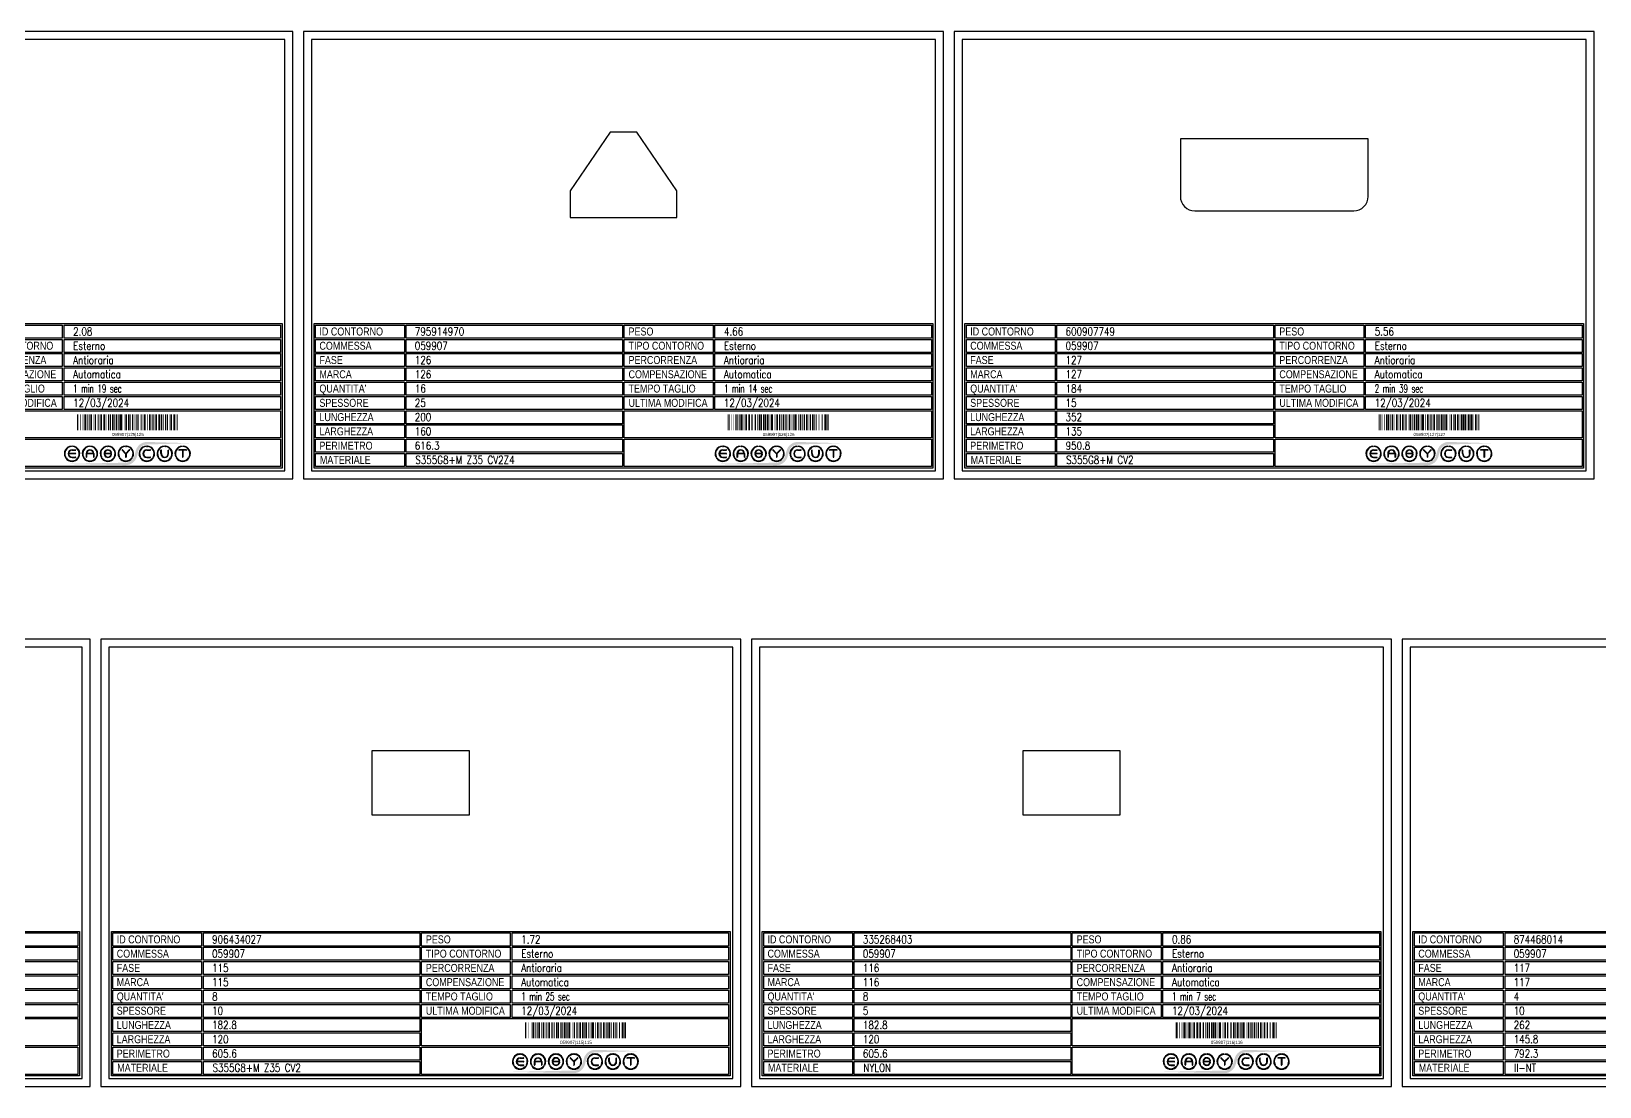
# Model space of a CAD drawing. Header units: millimetres. Extents: x 28039 to 145264, y 9873 to 40131.
# Drawn here: x 36449 to 39389, y 19233 to 21212 of the extents above; entities that cross this region are included whole.
import ezdxf
from ezdxf.enums import TextEntityAlignment as Align

# ---------------------------------------------------------------- set-up
doc = ezdxf.new("R2010")
doc.units = ezdxf.units.MM
doc.styles.add('EasyCutStyle', font='romans.shx', dxfattribs={"width": 0.8})
doc.styles.add('EasyCutStyle1', font='arial.ttf', dxfattribs={"width": 0.8})

# ---------------------------------------------------------------- blocks, each defined once
blk = doc.blocks.new('*U4')
at = {"color": 5}
blk.add_lwpolyline([(0, 0), (1200, 0), (1200, 839), (0, 839)], close=True, dxfattribs=at)
at = {"color": 7}
blk.add_lwpolyline([(15, 15), (1185, 15), (1185, 824), (15, 824)], close=True, dxfattribs=at)
at = {"color": 253}
blk.add_lwpolyline([(20, 291), (1180, 291), (1180, 20), (20, 20)], close=True, dxfattribs=at)
at = {"color": 2}
for points in [[(23, 288.1), (189.3, 288.1), (189.3, 263.7), (23, 263.7)], [(23, 288.1), (189.3, 288.1), (189.3, 263.7), (23, 263.7)], [(601.5, 288.1), (767.9, 288.1), (767.9, 263.7), (601.5, 263.7)], [(23, 261.4), (189.3, 261.4), (189.3, 237), (23, 237)], [(601.5, 261.4), (767.9, 261.4), (767.9, 237), (601.5, 237)], [(23, 234.6), (189.3, 234.6), (189.3, 210.2), (23, 210.2)], [(23, 207.9), (189.3, 207.9), (189.3, 183.4), (23, 183.4)], [(601.5, 234.6), (767.9, 234.6), (767.9, 210.2), (601.5, 210.2)], [(601.5, 207.9), (767.9, 207.9), (767.9, 183.4), (601.5, 183.4)], [(23, 181.1), (189.3, 181.1), (189.3, 156.7), (23, 156.7)], [(601.5, 181.1), (767.9, 181.1), (767.9, 156.7), (601.5, 156.7)], [(23, 154.3), (189.3, 154.3), (189.3, 129.9), (23, 129.9)], [(601.5, 154.3), (767.9, 154.3), (767.9, 129.9), (601.5, 129.9)], [(23, 127.6), (189.3, 127.6), (189.3, 103.1), (23, 103.1)], [(23, 100.8), (189.3, 100.8), (189.3, 76.4), (23, 76.4)], [(23, 74), (189.3, 74), (189.3, 49.6), (23, 49.6)], [(23, 47.3), (189.3, 47.3), (189.3, 22.9), (23, 22.9)]]:
    blk.add_lwpolyline(points, close=True, dxfattribs=at)
at = {"color": 1}
for points in [[(192.7, 288.1), (598.5, 288.1), (598.5, 263.7), (192.7, 263.7)], [(771.3, 288.1), (1177.2, 288.1), (1177.2, 263.7), (771.3, 263.7)], [(192.7, 261.4), (598.5, 261.4), (598.5, 237), (192.7, 237)], [(771.3, 261.4), (1177.2, 261.4), (1177.2, 237), (771.3, 237)], [(192.7, 234.6), (598.5, 234.6), (598.5, 210.2), (192.7, 210.2)], [(192.7, 207.9), (598.5, 207.9), (598.5, 183.4), (192.7, 183.4)], [(771.3, 234.6), (1177.2, 234.6), (1177.2, 210.2), (771.3, 210.2)], [(771.3, 207.9), (1177.2, 207.9), (1177.2, 183.4), (771.3, 183.4)], [(192.7, 181.1), (598.5, 181.1), (598.5, 156.7), (192.7, 156.7)], [(771.3, 181.1), (1177.2, 181.1), (1177.2, 156.7), (771.3, 156.7)], [(192.7, 154.3), (598.5, 154.3), (598.5, 129.9), (192.7, 129.9)], [(771.3, 154.3), (1177.2, 154.3), (1177.2, 129.9), (771.3, 129.9)], [(192.7, 127.6), (598.5, 127.6), (598.5, 103.1), (192.7, 103.1)], [(601.5, 127.6), (1177.2, 127.6), (1177.2, 76.4), (601.5, 76.4)], [(192.7, 100.8), (598.5, 100.8), (598.5, 76.4), (192.7, 76.4)], [(192.7, 74), (598.5, 74), (598.5, 49.6), (192.7, 49.6)], [(601.5, 74), (1177.2, 74), (1177.2, 22.9), (601.5, 22.9)], [(192.7, 47.3), (598.5, 47.3), (598.5, 22.9), (192.7, 22.9)]]:
    blk.add_lwpolyline(points, close=True, dxfattribs=at)
at = {"color": 161, "style": 'EasyCutStyle1', "width": 0.8}
for s, p in [('ID CONTORNO', (30.1, 268.6)), ('PESO', (609.6, 268.6)), ('COMMESSA', (30.1, 241.9)), ('TIPO CONTORNO', (609.6, 241.9)), ('FASE', (30.1, 215.1)), ('PERCORRENZA', (609.6, 215.1)), ("QUANTITA'", (30.1, 161.6)), ('MARCA', (30.1, 188.4)), ('TEMPO TAGLIO', (609.6, 161.6)), ('COMPENSAZIONE', (609.6, 188.4)), ('SPESSORE', (30.1, 134.8)), ('ULTIMA MODIFICA', (609.6, 134.8)), ('LUNGHEZZA', (30.1, 108.1)), ('LARGHEZZA', (30.1, 81.3)), ('PERIMETRO', (30.1, 54.5)), ('MATERIALE', (31, 27.8))]:
    blk.add_text(s, height=15, dxfattribs=at).set_placement(p)
at = {"style": 'EasyCutStyle'}
for tag, p, width in [('IDSHAPE', (208.9, 268.6), 0.8), ('WEIGTHSHAPE', (788.4, 268.6), 0.8), ('ORDERSHAPE', (208.9, 241.9), 0.8), ('TYPESHAPE', (788.4, 241.9), 0.8), ('PHASESHAPE', (208.9, 215.1), 0.8), ('JOUSHAPE', (788.4, 215.1), 0.8), ('QTASHAPE', (208.9, 161.6), 0.8), ('MKSHAPE', (208.9, 188.4), 0.8), ('TIMECUTSHAPE', (788.4, 161.6), 0.65), ('COMPSHAPE', (788.4, 188.4), 0.8), ('TKSHAPE', (208.9, 134.8), 0.8), ('LASTMODIFYSHAPE', (788.4, 134.8), 0.8), ('LENGTHSHAPE', (208.9, 108.1), 0.8), ('HEIGHTSHAPE', (208.9, 81.3), 0.8), ('PERIMETERSHAPE', (208.9, 54.5), 0.8), ('MATSHAPE', (209.8, 27.8), 0.8)]:
    blk.add_attdef(tag, p, '', height=15, dxfattribs=dict(at, width=width))
blk = doc.blocks.new('Logo')
h = blk.add_hatch(color=256)
h.set_gradient(color1=(255, 0, 0), color2=(255, 255, 0), tint=1)
h.paths.add_polyline_path([(20.5, 4.4, -0.339454), (37.1, 17.2), (118.6, 19.6), (37.1, 22, 0.339454), (15.8, 5.7), (13.2, -4.2, -0.339454), (-3.4, -16.9), (-118.2, -19.3), (-3.4, -21.7, 0.339454), (17.8, -5.4)])
for color, points in [(140, [(-115.9, -5.7, -1), (-116.7, -6.1, -0.520567), (-104.9, 14.3, -1), (-104.9, 13.5, 0.520567)]), (256, [(-97.3, 0.4), (-110, 0.4, -0.394366), (-103.7, 6.3), (-97.3, 6.3, 1), (-97.3, 7.2), (-103.7, 7.2, 1), (-103.7, -7.2), (-97.3, -7.2, 1), (-97.3, -6.3), (-103.7, -6.3, -0.394366), (-110, -0.4), (-97.3, -0.4, 1)]), (140, [(-91.4, -5.7, 1), (-90.6, -6.1, 0.520567), (-102.4, 14.3, 0.916853), (-102.6, 13.5, 0.043377), (-102.5, 13.5, -0.520567)]), (140, [(-82.3, -5.7, -1), (-83.1, -6.1, -0.520567), (-71.3, 14.3, -1), (-71.3, 13.5, 0.520567)]), (140, [(-57.8, -5.7, 1), (-57, -6.1, 0.520567), (-68.8, 14.3, 1), (-68.9, 13.5, -0.520567)]), (140, [(-48.7, -5.7, -1), (-49.5, -6.1, -0.520567), (-37.7, 14.3, -1), (-37.7, 13.5, 0.520567)]), (256, [(-31.2, -0.4, -0.486114), (-30.3, -1.5, -0.776377), (-42.6, -1.6, 1), (-43.4, -1.9, 0.776377), (-29.5, -1.7, 0.486114), (-31.2, 0.4), (-41.8, 0.4, -0.486114), (-42.6, 1.5, -0.776377), (-30.4, 1.6, 1), (-29.5, 1.9, 0.776377), (-43.5, 1.7, 0.486114), (-41.8, -0.4)]), (140, [(-24.2, -5.7, 1), (-23.4, -6.1, 0.520567), (-35.2, 14.3, 1), (-35.3, 13.5, -0.520567)]), (140, [(-15.1, -5.7, -1), (-15.9, -6.1, -0.520567), (-4.1, 14.3, -1), (-4.1, 13.5, 0.520567)]), (256, [(-9.3, 7.1, 1), (-10, 6.5), (-3.3, -0.2), (-3.3, -6.3, 1), (-2.4, -6.3), (-2.4, -0.2), (4.2, 6.5, 1), (3.6, 7.1), (-2.9, 0.6)]), (140, [(9.4, -5.7, 1), (10.2, -6.1, 0.520567), (-1.6, 14.3, 1), (-1.7, 13.5, -0.520567)]), (140, [(24.2, -5.7, -1), (23.4, -6.1, -0.520567), (35.2, 14.3, -1), (35.3, 13.5, 0.520567)]), (256, [(36.5, -7.2), (42.8, -7.2, 1), (42.8, -6.3), (36.5, -6.3, -1), (36.5, 6.3), (42.8, 6.3, 1), (42.8, 7.2), (36.5, 7.2, 1)]), (140, [(48.7, -5.7, 1), (49.5, -6.1, 0.520567), (37.7, 14.3, 1), (37.7, 13.5, -0.520567)]), (140, [(57.8, -5.7, -1), (57, -6.1, -0.520567), (68.8, 14.3, -1), (68.9, 13.5, 0.520567)]), (256, [(63.7, 0), (63.7, 6.3, 1), (62.9, 6.3), (62.9, 0, 1), (77.3, 0), (77.3, 6.3, 1), (76.4, 6.3), (76.4, 0, -1)]), (140, [(82.3, -5.7, 1), (83.1, -6.1, 0.520567), (71.3, 14.3, 1), (71.3, 13.5, -0.520567)]), (140, [(91.4, -5.7, -1), (90.6, -6.1, -0.520567), (102.4, 14.3, -1), (102.5, 13.5, 0.520567)]), (256, [(96.9, 7.2, 1), (96.9, 6.3), (103.2, 6.3), (103.2, -6.3, 1), (104.1, -6.3), (104.1, 6.3), (110.4, 6.3, 1), (110.4, 7.2)]), (140, [(115.9, -5.7, 1), (116.7, -6.1, 0.520567), (104.9, 14.3, 1), (104.9, 13.5, -0.520567)]), (140, [(-91.9, -8.3, 1), (-92.6, -7.8, -0.520567), (-114.8, -7.8, 1), (-115.5, -8.3, 0.520567)]), (140, [(-58.3, -8.3, 1), (-59, -7.8, -0.520567), (-81.2, -7.8, 1), (-81.9, -8.3, 0.520567)]), (140, [(-24.7, -8.3, 1), (-25.4, -7.8, -0.520567), (-47.6, -7.8, 1), (-48.3, -8.3, 0.520567)]), (140, [(8.9, -8.3, 1), (8.2, -7.8, -0.520567), (-14, -7.8, 1), (-14.7, -8.3, 0.520567)]), (140, [(48.3, -8.3, 1), (47.6, -7.8, -0.520567), (25.4, -7.8, 1), (24.7, -8.3, 0.520567)]), (140, [(81.9, -8.3, 1), (81.2, -7.8, -0.520567), (59, -7.8, 1), (58.3, -8.3, 0.520567)]), (140, [(115.5, -8.3, 1), (114.8, -7.8, -0.520567), (92.6, -7.8, 1), (91.9, -8.3, 0.520567)])]:
    blk.add_hatch(color=color).paths.add_polyline_path(points)
h = blk.add_hatch(color=256)
h.paths.add_polyline_path([(-63.7, -0.4), (-63.7, -6.3, 1), (-62.9, -6.3), (-62.9, 0, 1), (-77.3, 0), (-77.3, -6.3, 1), (-76.4, -6.3), (-76.4, -0.4)])
h.paths.add_polyline_path([(-76.4, 0.4, -0.933992), (-63.8, 0.4)], flags=16)
for p, q in [((-97.3, 0.4), (-110, 0.4)), ((-103.7, 7.2), (-97.3, 7.2)), ((-103.7, 6.3), (-97.3, 6.3)), ((-77.3, 0), (-77.3, -6.3)), ((-63.8, 0.4), (-76.4, 0.4)), ((-62.9, 0), (-62.9, -6.3)), ((-31.2, 0.4), (-41.8, 0.4)), ((-3.3, -0.2), (-10, 6.5)), ((-2.9, 0.6), (-9.3, 7.1)), ((-2.9, 0.6), (3.6, 7.1)), ((-2.4, -0.2), (4.2, 6.5)), ((36.5, 7.2), (42.8, 7.2)), ((36.5, 6.3), (42.8, 6.3)), ((62.9, 0), (62.9, 6.3)), ((63.7, 0), (63.7, 6.3)), ((76.4, 0), (76.4, 6.3)), ((77.3, 0), (77.3, 6.3)), ((110.4, 7.2), (96.9, 7.2)), ((103.2, 6.3), (96.9, 6.3)), ((103.2, 6.3), (103.2, -6.3)), ((104.1, 6.3), (104.1, -6.3)), ((110.4, 6.3), (104.1, 6.3)), ((-97.3, -0.4), (-110, -0.4)), ((-103.7, -6.3), (-97.3, -6.3)), ((-103.7, -7.2), (-97.3, -7.2)), ((-76.4, -0.4), (-76.4, -6.3)), ((-63.7, -0.4), (-76.4, -0.4)), ((-63.7, -0.4), (-63.7, -6.3)), ((-31.2, -0.4), (-41.8, -0.4)), ((-3.3, -0.2), (-3.3, -6.3)), ((-2.4, -0.2), (-2.4, -6.3)), ((36.5, -6.3), (42.8, -6.3)), ((36.5, -7.2), (42.8, -7.2))]:
    blk.add_line(p, q)
at = {"color": 140}
for centre, radius, start, end in [((-103.7, 0), 14.4, 95, 205), ((-103.7, 0), 13.5, 95, 205), ((-104.9, 13.9), 0.432, 275, 95), ((-102.5, 13.9), 0.432, 85, 265), ((-103.7, 0), 13.5, 335, 85), ((-103.7, 0), 14.4, 335, 85), ((-70.1, 0), 14.4, 95, 205), ((-70.1, 0), 13.5, 95, 205), ((-71.3, 13.9), 0.432, 275, 95), ((-68.9, 13.9), 0.432, 85, 265), ((-70.1, 0), 13.5, 335, 85), ((-70.1, 0), 14.4, 335, 85), ((-36.5, 0), 14.4, 95, 205), ((-36.5, 0), 13.5, 95, 205), ((-37.7, 13.9), 0.432, 275, 95), ((-35.3, 13.9), 0.432, 85, 265), ((-36.5, 0), 13.5, 335, 85), ((-36.5, 0), 14.4, 335, 85), ((-2.9, 0), 14.4, 95, 205), ((-2.9, 0), 13.5, 95, 205), ((-4.1, 13.9), 0.432, 275, 95), ((-1.7, 13.9), 0.432, 85, 265), ((-2.9, 0), 13.5, 335, 85), ((-2.9, 0), 14.4, 335, 85), ((36.5, 0), 14.4, 95, 205), ((36.5, 0), 13.5, 95, 205), ((35.3, 13.9), 0.432, 275, 95), ((37.7, 13.9), 0.432, 85, 265), ((36.5, 0), 14.4, 335, 85), ((36.5, 0), 13.5, 335, 85), ((70.1, 0), 14.4, 95, 205), ((70.1, 0), 13.5, 95, 205), ((68.9, 13.9), 0.432, 275, 95), ((71.3, 13.9), 0.432, 85, 265), ((70.1, 0), 14.4, 335, 85), ((70.1, 0), 13.5, 335, 85), ((103.7, 0), 14.4, 95, 205), ((103.7, 0), 13.5, 95, 205), ((102.5, 13.9), 0.432, 275, 95), ((104.9, 13.9), 0.432, 85, 265), ((103.7, 0), 14.4, 335, 85), ((103.7, 0), 13.5, 335, 85), ((-116.3, -5.9), 0.432, 205, 25), ((-115.1, -8), 0.432, 35, 215), ((-103.7, 0), 14.4, 215, 325), ((-103.7, 0), 13.5, 215, 325), ((-92.2, -8), 0.432, 325, 145), ((-91, -5.9), 0.432, 155, 335), ((-82.7, -5.9), 0.432, 205, 25), ((-81.5, -8), 0.432, 35, 215), ((-70.1, 0), 14.4, 215, 325), ((-70.1, 0), 13.5, 215, 325), ((-58.6, -8), 0.432, 325, 145), ((-57.4, -5.9), 0.432, 155, 335), ((-49.1, -5.9), 0.432, 205, 25), ((-47.9, -8), 0.432, 35, 215), ((-36.5, 0), 14.4, 215, 325), ((-36.5, 0), 13.5, 215, 325), ((-25, -8), 0.432, 325, 145), ((-23.8, -5.9), 0.432, 155, 335), ((-15.5, -5.9), 0.432, 205, 25), ((-14.3, -8), 0.432, 35, 215), ((-2.9, 0), 14.4, 215, 325), ((-2.9, 0), 13.5, 215, 325), ((8.6, -8), 0.432, 325, 145), ((9.8, -5.9), 0.432, 155, 335), ((23.8, -5.9), 0.432, 205, 25), ((25, -8), 0.432, 35, 215), ((36.5, 0), 14.4, 215, 325), ((36.5, 0), 13.5, 215, 325), ((47.9, -8), 0.432, 325, 145), ((49.1, -5.9), 0.432, 155, 335), ((57.4, -5.9), 0.432, 205, 25), ((58.6, -8), 0.432, 35, 215), ((70.1, 0), 14.4, 215, 325), ((70.1, 0), 13.5, 215, 325), ((81.5, -8), 0.432, 325, 145), ((82.7, -5.9), 0.432, 155, 335), ((91, -5.9), 0.432, 205, 25), ((92.2, -8), 0.432, 35, 215), ((103.7, 0), 14.4, 215, 325), ((103.7, 0), 13.5, 215, 325), ((115.1, -8), 0.432, 325, 145), ((116.3, -5.9), 0.432, 155, 335)]:
    blk.add_arc(centre, radius, start, end, dxfattribs=at)
for centre, radius, start, end in [((-103.7, 0), 7.2, 90, 270), ((-103.7, 0), 6.34, 90, 176.0904), ((-97.3, 6.8), 0.432, 270, 90), ((-97.3, 0), 0.432, 270, 90), ((-70.1, 0), 7.2, 0, 180), ((-70.1, 0), 6.34, 3.9096, 176.0904), ((-36.5, 0), 7.2, 15, 166.2998), ((-41.8, 1.3), 1.73, 166.2998, 270), ((-41.8, 1.3), 0.864, 166.2998, 270), ((-36.5, 0), 6.34, 15, 166.2998), ((-31.2, -1.3), 1.73, 346.2998, 90), ((-29.9, 1.8), 0.432, 195, 15), ((-9.6, 6.8), 0.432, 45, 225), ((3.9, 6.8), 0.432, 315, 135), ((36.5, 0), 7.2, 90, 270), ((36.5, 0), 6.34, 90, 270), ((42.8, 6.8), 0.432, 270, 90), ((63.3, 6.3), 0.432, 0, 180), ((70.1, 0), 7.2, 180, 0), ((70.1, 0), 6.34, 180, 0), ((76.8, 6.3), 0.432, 0, 180), ((96.9, 6.8), 0.432, 90, 270), ((110.4, 6.8), 0.432, 270, 90), ((-103.7, 0), 6.34, 183.9096, 270), ((-97.3, -6.8), 0.432, 270, 90), ((-76.8, -6.3), 0.432, 180, 0), ((-63.3, -6.3), 0.432, 180, 0), ((-43, -1.8), 0.432, 15, 195), ((-36.5, 0), 7.2, 195, 346.2998), ((-36.5, 0), 6.34, 195, 346.2998), ((-31.2, -1.3), 0.864, 346.2998, 90), ((-2.9, -6.3), 0.432, 180, 0), ((42.8, -6.8), 0.432, 270, 90), ((103.7, -6.3), 0.432, 180, 0)]:
    blk.add_arc(centre, radius, start, end)
blk = doc.blocks.new('BARCODE128_906434027', base_point=(37468.8, 19313.4))
at = {"linetype": 'Continuous'}
for points, const_width in [([(37551.8, 19313.4), (37551.8, 19343.4)], 4), ([(37595.8, 19313.4), (37595.8, 19343.4)], 4), ([(37469.8, 19313.4), (37469.8, 19343.4)], 2), ([(37472.3, 19313.4), (37472.3, 19343.4)], 1), ([(37475.3, 19313.4), (37475.3, 19343.4)], 1), ([(37480.3, 19313.4), (37480.3, 19343.4)], 1), ([(37484.3, 19313.4), (37484.3, 19343.4)], 3), ([(37487.8, 19313.4), (37487.8, 19343.4)], 2), ([(37491.8, 19313.4), (37491.8, 19343.4)], 2), ([(37495.3, 19313.4), (37495.3, 19343.4)], 3), ([(37499.3, 19313.4), (37499.3, 19343.4)], 1), ([(37503.3, 19313.4), (37503.3, 19343.4)], 3), ([(37507.3, 19313.4), (37507.3, 19343.4)], 1), ([(37509.8, 19313.4), (37509.8, 19343.4)], 2), ([(37514.3, 19313.4), (37514.3, 19343.4)], 3), ([(37518.3, 19313.4), (37518.3, 19343.4)], 1), ([(37520.8, 19313.4), (37520.8, 19343.4)], 2), ([(37524.3, 19313.4), (37524.3, 19343.4)], 1), ([(37528.3, 19313.4), (37528.3, 19343.4)], 3), ([(37531.8, 19313.4), (37531.8, 19343.4)], 2), ([(37536.3, 19313.4), (37536.3, 19343.4)], 3), ([(37539.8, 19313.4), (37539.8, 19343.4)], 2), ([(37543.3, 19313.4), (37543.3, 19343.4)], 3), ([(37546.3, 19313.4), (37546.3, 19343.4)], 1), ([(37548.3, 19313.4), (37548.3, 19343.4)], 1), ([(37557.3, 19313.4), (37557.3, 19343.4)], 1), ([(37561.3, 19313.4), (37561.3, 19343.4)], 3), ([(37565.8, 19313.4), (37565.8, 19343.4)], 2), ([(37568.3, 19313.4), (37568.3, 19343.4)], 1), ([(37572.3, 19313.4), (37572.3, 19343.4)], 3), ([(37576.8, 19313.4), (37576.8, 19343.4)], 2), ([(37579.8, 19313.4), (37579.8, 19343.4)], 2), ([(37583.3, 19313.4), (37583.3, 19343.4)], 3), ([(37587.3, 19313.4), (37587.3, 19343.4)], 1), ([(37590.3, 19313.4), (37590.3, 19343.4)], 1), ([(37592.3, 19313.4), (37592.3, 19343.4)], 1), ([(37601.3, 19313.4), (37601.3, 19343.4)], 1), ([(37605.3, 19313.4), (37605.3, 19343.4)], 3), ([(37609.8, 19313.4), (37609.8, 19343.4)], 2), ([(37612.3, 19313.4), (37612.3, 19343.4)], 1), ([(37616.3, 19313.4), (37616.3, 19343.4)], 3), ([(37620.8, 19313.4), (37620.8, 19343.4)], 2), ([(37623.8, 19313.4), (37623.8, 19343.4)], 2), ([(37627.3, 19313.4), (37627.3, 19343.4)], 3), ([(37631.3, 19313.4), (37631.3, 19343.4)], 1), ([(37634.8, 19313.4), (37634.8, 19343.4)], 2), ([(37637.8, 19313.4), (37637.8, 19343.4)], 2), ([(37640.8, 19313.4), (37640.8, 19343.4)], 2), ([(37645.8, 19313.4), (37645.8, 19343.4)], 2), ([(37651.3, 19313.4), (37651.3, 19343.4)], 3), ([(37654.3, 19313.4), (37654.3, 19343.4)], 1), ([(37656.8, 19313.4), (37656.8, 19343.4)], 2)]:
    blk.add_lwpolyline(points, dxfattribs=dict(at, const_width=const_width))
blk.add_text('059907|115|115', height=6).set_placement((37564.3, 19302.9), align=Align.CENTER)
blk = doc.blocks.new('BARCODE128_335268403', base_point=(38688.8, 19313.4))
at = {"linetype": 'Continuous'}
for points, const_width in [([(38771.8, 19313.4), (38771.8, 19343.4)], 4), ([(38815.8, 19313.4), (38815.8, 19343.4)], 4), ([(38689.8, 19313.4), (38689.8, 19343.4)], 2), ([(38692.3, 19313.4), (38692.3, 19343.4)], 1), ([(38695.3, 19313.4), (38695.3, 19343.4)], 1), ([(38700.3, 19313.4), (38700.3, 19343.4)], 1), ([(38704.3, 19313.4), (38704.3, 19343.4)], 3), ([(38707.8, 19313.4), (38707.8, 19343.4)], 2), ([(38711.8, 19313.4), (38711.8, 19343.4)], 2), ([(38715.3, 19313.4), (38715.3, 19343.4)], 3), ([(38719.3, 19313.4), (38719.3, 19343.4)], 1), ([(38723.3, 19313.4), (38723.3, 19343.4)], 3), ([(38727.3, 19313.4), (38727.3, 19343.4)], 1), ([(38729.8, 19313.4), (38729.8, 19343.4)], 2), ([(38734.3, 19313.4), (38734.3, 19343.4)], 3), ([(38738.3, 19313.4), (38738.3, 19343.4)], 1), ([(38740.8, 19313.4), (38740.8, 19343.4)], 2), ([(38744.3, 19313.4), (38744.3, 19343.4)], 1), ([(38748.3, 19313.4), (38748.3, 19343.4)], 3), ([(38751.8, 19313.4), (38751.8, 19343.4)], 2), ([(38756.3, 19313.4), (38756.3, 19343.4)], 3), ([(38759.8, 19313.4), (38759.8, 19343.4)], 2), ([(38763.3, 19313.4), (38763.3, 19343.4)], 3), ([(38766.3, 19313.4), (38766.3, 19343.4)], 1), ([(38768.3, 19313.4), (38768.3, 19343.4)], 1), ([(38777.3, 19313.4), (38777.3, 19343.4)], 1), ([(38781.3, 19313.4), (38781.3, 19343.4)], 3), ([(38785.8, 19313.4), (38785.8, 19343.4)], 2), ([(38788.3, 19313.4), (38788.3, 19343.4)], 1), ([(38792.3, 19313.4), (38792.3, 19343.4)], 3), ([(38796.8, 19313.4), (38796.8, 19343.4)], 2), ([(38799.8, 19313.4), (38799.8, 19343.4)], 2), ([(38804.3, 19313.4), (38804.3, 19343.4)], 3), ([(38807.3, 19313.4), (38807.3, 19343.4)], 1), ([(38810.3, 19313.4), (38810.3, 19343.4)], 1), ([(38812.3, 19313.4), (38812.3, 19343.4)], 1), ([(38821.3, 19313.4), (38821.3, 19343.4)], 1), ([(38825.3, 19313.4), (38825.3, 19343.4)], 3), ([(38829.8, 19313.4), (38829.8, 19343.4)], 2), ([(38832.3, 19313.4), (38832.3, 19343.4)], 1), ([(38836.3, 19313.4), (38836.3, 19343.4)], 3), ([(38840.8, 19313.4), (38840.8, 19343.4)], 2), ([(38843.8, 19313.4), (38843.8, 19343.4)], 2), ([(38848.3, 19313.4), (38848.3, 19343.4)], 3), ([(38851.3, 19313.4), (38851.3, 19343.4)], 1), ([(38855.3, 19313.4), (38855.3, 19343.4)], 3), ([(38858.3, 19313.4), (38858.3, 19343.4)], 1), ([(38860.8, 19313.4), (38860.8, 19343.4)], 2), ([(38865.8, 19313.4), (38865.8, 19343.4)], 2), ([(38871.3, 19313.4), (38871.3, 19343.4)], 3), ([(38874.3, 19313.4), (38874.3, 19343.4)], 1), ([(38876.8, 19313.4), (38876.8, 19343.4)], 2)]:
    blk.add_lwpolyline(points, dxfattribs=dict(at, const_width=const_width))
blk.add_text('059907|116|116', height=6).set_placement((38784.3, 19302.9), align=Align.CENTER)
blk = doc.blocks.new('BARCODE128_335118455', base_point=(36628.8, 20453.4))
at = {"linetype": 'Continuous'}
for points, const_width in [([(36629.8, 20453.4), (36629.8, 20483.4)], 2), ([(36632.3, 20453.4), (36632.3, 20483.4)], 1), ([(36635.3, 20453.4), (36635.3, 20483.4)], 1), ([(36640.3, 20453.4), (36640.3, 20483.4)], 1), ([(36644.3, 20453.4), (36644.3, 20483.4)], 3), ([(36647.8, 20453.4), (36647.8, 20483.4)], 2), ([(36651.8, 20453.4), (36651.8, 20483.4)], 2), ([(36655.3, 20453.4), (36655.3, 20483.4)], 3), ([(36659.3, 20453.4), (36659.3, 20483.4)], 1), ([(36663.3, 20453.4), (36663.3, 20483.4)], 3), ([(36667.3, 20453.4), (36667.3, 20483.4)], 1), ([(36669.8, 20453.4), (36669.8, 20483.4)], 2), ([(36674.3, 20453.4), (36674.3, 20483.4)], 3), ([(36678.3, 20453.4), (36678.3, 20483.4)], 1), ([(36680.8, 20453.4), (36680.8, 20483.4)], 2), ([(36684.3, 20453.4), (36684.3, 20483.4)], 1), ([(36688.3, 20453.4), (36688.3, 20483.4)], 3), ([(36691.8, 20453.4), (36691.8, 20483.4)], 2), ([(36696.3, 20453.4), (36696.3, 20483.4)], 3), ([(36699.8, 20453.4), (36699.8, 20483.4)], 2), ([(36703.3, 20453.4), (36703.3, 20483.4)], 3), ([(36706.3, 20453.4), (36706.3, 20483.4)], 1), ([(36708.3, 20453.4), (36708.3, 20483.4)], 1), ([(36711.8, 20453.4), (36711.8, 20483.4)], 4), ([(36717.3, 20453.4), (36717.3, 20483.4)], 1), ([(36721.3, 20453.4), (36721.3, 20483.4)], 3), ([(36725.8, 20453.4), (36725.8, 20483.4)], 2), ([(36728.8, 20453.4), (36728.8, 20483.4)], 2), ([(36733.3, 20453.4), (36733.3, 20483.4)], 3), ([(36737.3, 20453.4), (36737.3, 20483.4)], 1), ([(36739.8, 20453.4), (36739.8, 20483.4)], 2), ([(36743.3, 20453.4), (36743.3, 20483.4)], 3), ([(36747.3, 20453.4), (36747.3, 20483.4)], 1), ([(36750.3, 20453.4), (36750.3, 20483.4)], 1), ([(36752.3, 20453.4), (36752.3, 20483.4)], 1), ([(36755.8, 20453.4), (36755.8, 20483.4)], 4), ([(36761.3, 20453.4), (36761.3, 20483.4)], 1), ([(36765.3, 20453.4), (36765.3, 20483.4)], 3), ([(36769.8, 20453.4), (36769.8, 20483.4)], 2), ([(36772.8, 20453.4), (36772.8, 20483.4)], 2), ([(36777.3, 20453.4), (36777.3, 20483.4)], 3), ([(36781.3, 20453.4), (36781.3, 20483.4)], 1), ([(36783.8, 20453.4), (36783.8, 20483.4)], 2), ([(36787.3, 20453.4), (36787.3, 20483.4)], 3), ([(36791.3, 20453.4), (36791.3, 20483.4)], 1), ([(36794.8, 20453.4), (36794.8, 20483.4)], 2), ([(36798.3, 20453.4), (36798.3, 20483.4)], 3), ([(36803.3, 20453.4), (36803.3, 20483.4)], 1), ([(36805.8, 20453.4), (36805.8, 20483.4)], 2), ([(36811.3, 20453.4), (36811.3, 20483.4)], 3), ([(36814.3, 20453.4), (36814.3, 20483.4)], 1), ([(36816.8, 20453.4), (36816.8, 20483.4)], 2)]:
    blk.add_lwpolyline(points, dxfattribs=dict(at, const_width=const_width))
blk.add_text('059907|125|125', height=6).set_placement((36724.3, 20442.9), align=Align.CENTER)
blk = doc.blocks.new('BARCODE128_795914970', base_point=(37848.8, 20453.4))
at = {"linetype": 'Continuous'}
for points, const_width in [([(37849.8, 20453.4), (37849.8, 20483.4)], 2), ([(37852.3, 20453.4), (37852.3, 20483.4)], 1), ([(37855.3, 20453.4), (37855.3, 20483.4)], 1), ([(37860.3, 20453.4), (37860.3, 20483.4)], 1), ([(37864.3, 20453.4), (37864.3, 20483.4)], 3), ([(37867.8, 20453.4), (37867.8, 20483.4)], 2), ([(37871.8, 20453.4), (37871.8, 20483.4)], 2), ([(37875.3, 20453.4), (37875.3, 20483.4)], 3), ([(37879.3, 20453.4), (37879.3, 20483.4)], 1), ([(37883.3, 20453.4), (37883.3, 20483.4)], 3), ([(37887.3, 20453.4), (37887.3, 20483.4)], 1), ([(37889.8, 20453.4), (37889.8, 20483.4)], 2), ([(37894.3, 20453.4), (37894.3, 20483.4)], 3), ([(37898.3, 20453.4), (37898.3, 20483.4)], 1), ([(37900.8, 20453.4), (37900.8, 20483.4)], 2), ([(37904.3, 20453.4), (37904.3, 20483.4)], 1), ([(37908.3, 20453.4), (37908.3, 20483.4)], 3), ([(37911.8, 20453.4), (37911.8, 20483.4)], 2), ([(37916.3, 20453.4), (37916.3, 20483.4)], 3), ([(37919.8, 20453.4), (37919.8, 20483.4)], 2), ([(37923.3, 20453.4), (37923.3, 20483.4)], 3), ([(37926.3, 20453.4), (37926.3, 20483.4)], 1), ([(37928.3, 20453.4), (37928.3, 20483.4)], 1), ([(37931.8, 20453.4), (37931.8, 20483.4)], 4), ([(37937.3, 20453.4), (37937.3, 20483.4)], 1), ([(37941.3, 20453.4), (37941.3, 20483.4)], 3), ([(37945.8, 20453.4), (37945.8, 20483.4)], 2), ([(37948.8, 20453.4), (37948.8, 20483.4)], 2), ([(37953.3, 20453.4), (37953.3, 20483.4)], 3), ([(37957.3, 20453.4), (37957.3, 20483.4)], 1), ([(37959.8, 20453.4), (37959.8, 20483.4)], 2), ([(37964.3, 20453.4), (37964.3, 20483.4)], 3), ([(37967.3, 20453.4), (37967.3, 20483.4)], 1), ([(37970.3, 20453.4), (37970.3, 20483.4)], 1), ([(37972.3, 20453.4), (37972.3, 20483.4)], 1), ([(37975.8, 20453.4), (37975.8, 20483.4)], 4), ([(37981.3, 20453.4), (37981.3, 20483.4)], 1), ([(37985.3, 20453.4), (37985.3, 20483.4)], 3), ([(37989.8, 20453.4), (37989.8, 20483.4)], 2), ([(37992.8, 20453.4), (37992.8, 20483.4)], 2), ([(37997.3, 20453.4), (37997.3, 20483.4)], 3), ([(38001.3, 20453.4), (38001.3, 20483.4)], 1), ([(38003.8, 20453.4), (38003.8, 20483.4)], 2), ([(38008.3, 20453.4), (38008.3, 20483.4)], 3), ([(38011.3, 20453.4), (38011.3, 20483.4)], 1), ([(38014.8, 20453.4), (38014.8, 20483.4)], 2), ([(38018.3, 20453.4), (38018.3, 20483.4)], 1), ([(38020.3, 20453.4), (38020.3, 20483.4)], 1), ([(38025.8, 20453.4), (38025.8, 20483.4)], 2), ([(38031.3, 20453.4), (38031.3, 20483.4)], 3), ([(38034.3, 20453.4), (38034.3, 20483.4)], 1), ([(38036.8, 20453.4), (38036.8, 20483.4)], 2)]:
    blk.add_lwpolyline(points, dxfattribs=dict(at, const_width=const_width))
blk.add_text('059907|126|126', height=6).set_placement((37944.3, 20442.9), align=Align.CENTER)
blk = doc.blocks.new('BARCODE128_600907749', base_point=(39068.8, 20453.4))
at = {"linetype": 'Continuous'}
for points, const_width in [([(39069.8, 20453.4), (39069.8, 20483.4)], 2), ([(39072.3, 20453.4), (39072.3, 20483.4)], 1), ([(39075.3, 20453.4), (39075.3, 20483.4)], 1), ([(39080.3, 20453.4), (39080.3, 20483.4)], 1), ([(39084.3, 20453.4), (39084.3, 20483.4)], 3), ([(39087.8, 20453.4), (39087.8, 20483.4)], 2), ([(39091.8, 20453.4), (39091.8, 20483.4)], 2), ([(39095.3, 20453.4), (39095.3, 20483.4)], 3), ([(39099.3, 20453.4), (39099.3, 20483.4)], 1), ([(39103.3, 20453.4), (39103.3, 20483.4)], 3), ([(39107.3, 20453.4), (39107.3, 20483.4)], 1), ([(39109.8, 20453.4), (39109.8, 20483.4)], 2), ([(39114.3, 20453.4), (39114.3, 20483.4)], 3), ([(39118.3, 20453.4), (39118.3, 20483.4)], 1), ([(39120.8, 20453.4), (39120.8, 20483.4)], 2), ([(39124.3, 20453.4), (39124.3, 20483.4)], 1), ([(39128.3, 20453.4), (39128.3, 20483.4)], 3), ([(39131.8, 20453.4), (39131.8, 20483.4)], 2), ([(39136.3, 20453.4), (39136.3, 20483.4)], 3), ([(39139.8, 20453.4), (39139.8, 20483.4)], 2), ([(39143.3, 20453.4), (39143.3, 20483.4)], 3), ([(39146.3, 20453.4), (39146.3, 20483.4)], 1), ([(39148.3, 20453.4), (39148.3, 20483.4)], 1), ([(39151.8, 20453.4), (39151.8, 20483.4)], 4), ([(39157.3, 20453.4), (39157.3, 20483.4)], 1), ([(39161.3, 20453.4), (39161.3, 20483.4)], 3), ([(39165.8, 20453.4), (39165.8, 20483.4)], 2), ([(39168.8, 20453.4), (39168.8, 20483.4)], 2), ([(39173.3, 20453.4), (39173.3, 20483.4)], 3), ([(39177.3, 20453.4), (39177.3, 20483.4)], 1), ([(39180.3, 20453.4), (39180.3, 20483.4)], 3), ([(39183.8, 20453.4), (39183.8, 20483.4)], 2), ([(39187.3, 20453.4), (39187.3, 20483.4)], 3), ([(39190.3, 20453.4), (39190.3, 20483.4)], 1), ([(39192.3, 20453.4), (39192.3, 20483.4)], 1), ([(39195.8, 20453.4), (39195.8, 20483.4)], 4), ([(39201.3, 20453.4), (39201.3, 20483.4)], 1), ([(39205.3, 20453.4), (39205.3, 20483.4)], 3), ([(39209.8, 20453.4), (39209.8, 20483.4)], 2), ([(39212.8, 20453.4), (39212.8, 20483.4)], 2), ([(39217.3, 20453.4), (39217.3, 20483.4)], 3), ([(39221.3, 20453.4), (39221.3, 20483.4)], 1), ([(39224.3, 20453.4), (39224.3, 20483.4)], 3), ([(39227.8, 20453.4), (39227.8, 20483.4)], 2), ([(39231.3, 20453.4), (39231.3, 20483.4)], 3), ([(39234.3, 20453.4), (39234.3, 20483.4)], 1), ([(39237.8, 20453.4), (39237.8, 20483.4)], 4), ([(39242.3, 20453.4), (39242.3, 20483.4)], 3), ([(39245.8, 20453.4), (39245.8, 20483.4)], 2), ([(39251.3, 20453.4), (39251.3, 20483.4)], 3), ([(39254.3, 20453.4), (39254.3, 20483.4)], 1), ([(39256.8, 20453.4), (39256.8, 20483.4)], 2)]:
    blk.add_lwpolyline(points, dxfattribs=dict(at, const_width=const_width))
blk.add_text('059907|127|127', height=6).set_placement((39164.3, 20442.9), align=Align.CENTER)

msp = doc.modelspace()

# ---------------------------------------------------------------- linework, layer by layer
at = {"color": 2}
for points in [[(37458.8, 20863.4), (37658.8, 20863.4), (37658.8, 20913.4), (37583.8, 21023.4), (37533.8, 21023.4), (37458.8, 20913.4)], [(37087.4, 19743.4), (37270.2, 19743.4), (37270.2, 19863.4), (37087.4, 19863.4)], [(38307.4, 19743.4), (38490.2, 19743.4), (38490.2, 19863.4), (38307.4, 19863.4)]]:
    msp.add_lwpolyline(points, close=True, dxfattribs=at)
at = {"color": 2, "elevation": 0}
msp.add_lwpolyline([(38602.8, 20902.9, 0.414214), (38629.8, 20875.9), (38927.8, 20875.9, 0.414214), (38954.8, 20902.9), (38954.8, 21010.9), (38602.8, 21010.9)], format="xyb", close=True, dxfattribs=at)

# ---------------------------------------------------------------- block references
for p, values in [((35738.8, 20373.4), {'IDSHAPE': '335118455', 'ORDERSHAPE': '059907', 'PHASESHAPE': '125', 'MKSHAPE': '125', 'TKSHAPE': '15', 'LENGTHSHAPE': '150', 'HEIGHTSHAPE': '150', 'MATSHAPE': 'S355G8+M CV2', 'LASTMODIFYSHAPE': '12/03/2024', 'PERIMETERSHAPE': '471.2', 'WEIGTHSHAPE': '2.08', 'TYPESHAPE': 'Esterno', 'JOUSHAPE': 'Antioraria', 'COMPSHAPE': 'Automatica', 'TIMECUTSHAPE': '1 min 19 sec', 'QTASHAPE': '16'}), ((36958.8, 20373.4), {'IDSHAPE': '795914970', 'ORDERSHAPE': '059907', 'PHASESHAPE': '126', 'MKSHAPE': '126', 'TKSHAPE': '25', 'LENGTHSHAPE': '200', 'HEIGHTSHAPE': '160', 'MATSHAPE': 'S355G8+M Z35 CV2Z4', 'LASTMODIFYSHAPE': '12/03/2024', 'PERIMETERSHAPE': '616.3', 'WEIGTHSHAPE': '4.66', 'TYPESHAPE': 'Esterno', 'JOUSHAPE': 'Antioraria', 'COMPSHAPE': 'Automatica', 'TIMECUTSHAPE': '1 min 14 sec', 'QTASHAPE': '16'}), ((38178.8, 20373.4), {'IDSHAPE': '600907749', 'ORDERSHAPE': '059907', 'PHASESHAPE': '127', 'MKSHAPE': '127', 'TKSHAPE': '15', 'LENGTHSHAPE': '352', 'HEIGHTSHAPE': '135', 'MATSHAPE': 'S355G8+M CV2', 'LASTMODIFYSHAPE': '12/03/2024', 'PERIMETERSHAPE': '950.8', 'WEIGTHSHAPE': '5.56', 'TYPESHAPE': 'Esterno', 'JOUSHAPE': 'Antioraria', 'COMPSHAPE': 'Automatica', 'TIMECUTSHAPE': '2 min 39 sec', 'QTASHAPE': '184'}), ((35358.8, 19233.4), {'IDSHAPE': '215828075', 'ORDERSHAPE': '059907', 'PHASESHAPE': '114', 'MKSHAPE': '114', 'TKSHAPE': '10', 'LENGTHSHAPE': '310', 'HEIGHTSHAPE': '310', 'MATSHAPE': 'II-NT', 'LASTMODIFYSHAPE': '12/03/2024', 'PERIMETERSHAPE': '973.9', 'WEIGTHSHAPE': '5.92', 'TYPESHAPE': 'Esterno', 'JOUSHAPE': 'Antioraria', 'COMPSHAPE': 'Automatica', 'TIMECUTSHAPE': '2 min 17 sec', 'QTASHAPE': '2'}), ((36578.8, 19233.4), {'IDSHAPE': '906434027', 'ORDERSHAPE': '059907', 'PHASESHAPE': '115', 'MKSHAPE': '115', 'TKSHAPE': '10', 'LENGTHSHAPE': '182.8', 'HEIGHTSHAPE': '120', 'MATSHAPE': 'S355G8+M Z35 CV2', 'LASTMODIFYSHAPE': '12/03/2024', 'PERIMETERSHAPE': '605.6', 'WEIGTHSHAPE': '1.72', 'TYPESHAPE': 'Esterno', 'JOUSHAPE': 'Antioraria', 'COMPSHAPE': 'Automatica', 'TIMECUTSHAPE': '1 min 25 sec', 'QTASHAPE': '8'}), ((37798.8, 19233.4), {'IDSHAPE': '335268403', 'ORDERSHAPE': '059907', 'PHASESHAPE': '116', 'MKSHAPE': '116', 'TKSHAPE': '5', 'LENGTHSHAPE': '182.8', 'HEIGHTSHAPE': '120', 'MATSHAPE': 'NYLON', 'LASTMODIFYSHAPE': '12/03/2024', 'PERIMETERSHAPE': '605.6', 'WEIGTHSHAPE': '0.86', 'TYPESHAPE': 'Esterno', 'JOUSHAPE': 'Antioraria', 'COMPSHAPE': 'Automatica', 'TIMECUTSHAPE': '1 min 7 sec', 'QTASHAPE': '8'}), ((39018.8, 19233.4), {'IDSHAPE': '874468014', 'ORDERSHAPE': '059907', 'PHASESHAPE': '117', 'MKSHAPE': '117', 'TKSHAPE': '10', 'LENGTHSHAPE': '262', 'HEIGHTSHAPE': '145.8', 'MATSHAPE': 'II-NT', 'LASTMODIFYSHAPE': '12/03/2024', 'PERIMETERSHAPE': '792.3', 'WEIGTHSHAPE': '2.97', 'TYPESHAPE': 'Esterno', 'JOUSHAPE': 'Antioraria', 'COMPSHAPE': 'Automatica', 'TIMECUTSHAPE': '1 min 52 sec', 'QTASHAPE': '4'})]:
    msp.add_blockref('*U4', p).add_auto_attribs(values)
for name, p in [('BARCODE128_335118455', (36534.3, 20463.9)), ('BARCODE128_795914970', (37754.3, 20463.9)), ('BARCODE128_600907749', (38974.3, 20463.9)), ('Logo', (36628.8, 20420.4)), ('Logo', (37848.8, 20420.4)), ('Logo', (39068.8, 20420.4)), ('BARCODE128_906434027', (37374.3, 19323.9)), ('BARCODE128_335268403', (38594.3, 19323.9)), ('Logo', (37468.8, 19280.4)), ('Logo', (38688.8, 19280.4))]:
    msp.add_blockref(name, p)

doc.saveas('drawing.dxf')
